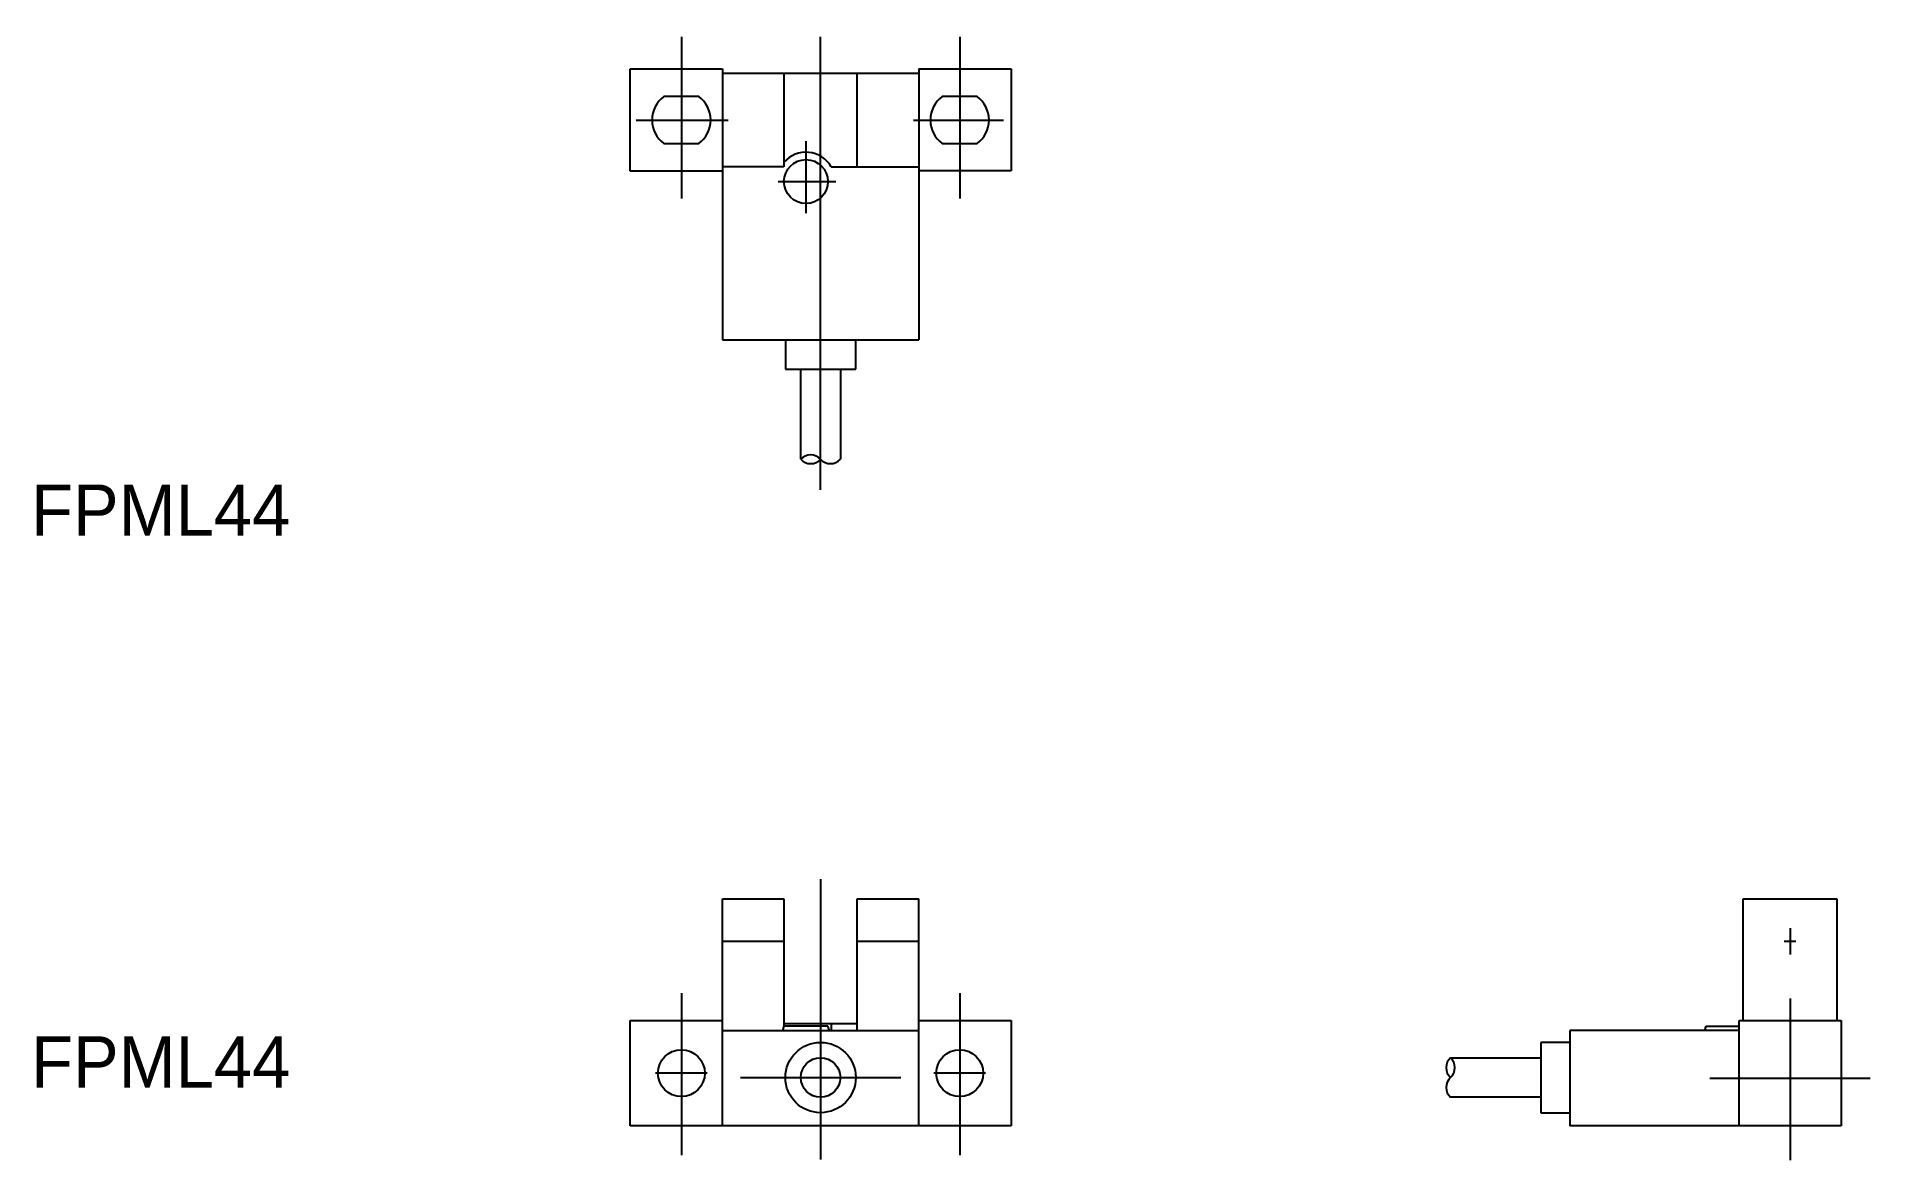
# Model space of a CAD drawing. Extents: x -62 to 63, y 23 to 99.
import ezdxf

# ---------------------------------------------------------------- set-up
doc = ezdxf.new("R2010")
doc.units = 0
doc.linetypes.add('CENTER', pattern=[50.8, 31.75, -6.35, 6.35, -6.35])
doc.layers.get('0').update_dxf_attribs({"linetype": 'CONTINUOUS'})
doc.layers.add('CENTER', color=1, linetype='CENTER')

msp = doc.modelspace()

# ---------------------------------------------------------------- linework, layer by layer
at = {"linetype": 'CONTINUOUS'}
for p, q in [((-21.36984, 97.137963), (-15.06984, 97.137963)), ((-21.36984, 90.137963), (-21.36984, 97.137963)), ((-15.06984, 97.137963), (-15.06984, 78.637963)), ((-15.06984, 96.837963), (-1.66984, 96.837963)), ((-10.86984, 96.837963), (-10.86984, 90.437963)), ((-5.86984, 90.437963), (-5.86984, 96.837963)), ((-1.66984, 97.135807), (4.63016, 97.135807)), ((-1.66984, 97.135807), (-1.66984, 78.637963)), ((4.63016, 97.135807), (4.63016, 90.162963)), ((-16.66984, 95.237963), (-19.06984, 95.237963)), ((2.33016, 95.237963), (-0.06984, 95.237963)), ((-19.06984, 92.037963), (-16.66984, 92.037963)), ((-0.06984, 92.037963), (2.33016, 92.037963)), ((-15.06984, 90.137963), (-21.36984, 90.137963)), ((-10.86984, 90.437963), (-15.06984, 90.437963)), ((-7.637789, 90.437963), (-1.66984, 90.437963)), ((4.63016, 90.162963), (-1.66984, 90.162963)), ((-15.06984, 78.637963), (-1.66984, 78.637963)), ((-10.76984, 78.637963), (-10.76984, 76.637963)), ((-5.96984, 76.637963), (-5.96984, 78.637963)), ((-10.76984, 76.637963), (-5.96984, 76.637963)), ((-9.71984, 70.485025), (-9.71984, 76.637963)), ((-7.01984, 76.637963), (-7.01984, 70.485025)), ((-15.06984, 40.485025), (-10.86984, 40.485025)), ((-15.06984, 24.985025), (-15.06984, 40.485025)), ((-10.86984, 40.485025), (-10.86984, 31.785025)), ((-5.86984, 40.485025), (-1.66984, 40.485025)), ((-5.86984, 31.485025), (-5.86984, 40.485025)), ((-1.66984, 24.985025), (-1.66984, 40.485025)), ((54.608098, 40.485025), (61.008098, 40.485025)), ((54.608098, 32.185025), (54.608098, 40.485025)), ((61.008098, 40.485025), (61.008098, 32.185025)), ((-15.06984, 37.585025), (-10.86984, 37.585025)), ((-5.86984, 37.585025), (-1.66984, 37.585025)), ((-21.36984, 24.985025), (-21.36984, 32.185025)), ((-21.36984, 32.185025), (-15.06984, 32.185025)), ((-15.06984, 31.485025), (-1.66984, 31.485025)), ((-10.86984, 31.785025), (-10.96984, 31.485025)), ((-10.86984, 31.985025), (-5.86984, 31.985025)), ((-7.86984, 31.785025), (-10.86984, 31.785025)), ((-7.76984, 31.485025), (-7.86984, 31.785025)), ((-7.637789, 31.985025), (-7.637789, 31.485025)), ((-1.66984, 32.185025), (4.63016, 32.185025)), ((4.63016, 32.185025), (4.63016, 24.985025)), ((42.783098, 31.485025), (42.783098, 24.985025)), ((54.333098, 31.485025), (42.783098, 31.485025)), ((51.983098, 31.485025), (52.083098, 31.785025)), ((52.083098, 31.785025), (54.333098, 31.785025)), ((54.333098, 24.985025), (54.333098, 32.185025)), ((54.333098, 32.185025), (61.283098, 32.185025)), ((61.283098, 32.185025), (61.283098, 24.985025)), ((42.783098, 30.685025), (40.783098, 30.685025)), ((40.783098, 30.685025), (40.783098, 25.885025)), ((34.63016, 29.635025), (40.783098, 29.635025)), ((40.783098, 26.935025), (34.63016, 26.935025)), ((40.783098, 25.885025), (42.783098, 25.885025)), ((4.63016, 24.985025), (-21.36984, 24.985025)), ((61.283098, 24.985025), (42.783098, 24.985025))]:
    msp.add_line(p, q, dxfattribs=at)
at = {"linetype": 'CENTER'}
for p, q in [((1.13016, 34.034479), (1.13016, 22.985025)), ((1.13016, 34.034479), (1.13016, 22.985025)), ((-17.86984, 30.345025), (-17.86984, 26.825025)), ((1.13016, 30.345025), (1.13016, 26.825025))]:
    msp.add_line(p, q, dxfattribs=at)
at = {"linetype": 'CONTINUOUS'}
for centre, radius in [((-9.36984, 89.437963), 1.5), ((-17.86984, 28.585025), 1.6), ((-8.36984, 28.285025), 2.4), ((1.13016, 28.585025), 1.6), ((-8.36984, 28.285025), 1.35)]:
    msp.add_circle(centre, radius, dxfattribs=at)
for centre, radius, start, end in [((-17.86984, 93.637963), 2, 126.869898, 233.130102), ((-17.86984, 93.637963), 2, 306.869898, 53.130102), ((1.13016, 93.637963), 2, 126.869898, 233.130102), ((1.13016, 93.637963), 2, 306.869898, 53.130102), ((-9.36984, 89.437963), 2, 30, 138.590378), ((-9.04484, 69.87565), 0.909375, 42.075022, 137.924978), ((-9.04484, 71.0944), 0.909375, 222.075022, 317.924978), ((-7.69484, 71.0944), 0.909375, 222.075022, 317.924978), ((35.239535, 28.960025), 0.909375, 132.075022, 227.924978), ((34.020785, 28.960025), 0.909375, 312.075022, 47.924978), ((35.239535, 27.610025), 0.909375, 132.075022, 227.924978)]:
    msp.add_arc(centre, radius, start, end, dxfattribs=at)
at = {"layer": 'CENTER', "linetype": 'CENTER'}
for p, q in [((-17.86984, 99.327417), (-17.86984, 88.277963)), ((-8.36984, 68.407215), (-8.36984, 99.327417)), ((1.13016, 99.327417), (1.13016, 88.277963)), ((-20.95818, 93.637963), (-14.669646, 93.637963)), ((-2.015889, 93.637963), (4.119265, 93.637963)), ((-9.36984, 92.191675), (-9.36984, 87.27753)), ((-11.257969, 89.437963), (-7.324468, 89.437963)), ((-8.36984, 41.829372), (-8.36984, 22.685025)), ((57.408098, 37.585025), (58.208098, 37.585025)), ((57.808098, 38.485025), (57.808098, 36.685025)), ((-17.86984, 34.034479), (-17.86984, 22.985025)), ((1.13016, 34.034479), (1.13016, 22.985025)), ((57.808098, 33.684479), (57.808098, 22.635025)), ((-16.10984, 28.585025), (-19.62984, 28.585025)), ((-13.84484, 28.285025), (-2.89484, 28.285025)), ((2.89016, 28.585025), (-0.62984, 28.585025)), ((52.333098, 28.235025), (63.283098, 28.235025))]:
    msp.add_line(p, q, dxfattribs=at)

# ---------------------------------------------------------------- texts
for p in [(-62.260144, 65.261084), (-62.260144, 27.600807)]:
    msp.add_text('FPML44', height=3.5).set_placement(p)

doc.saveas('drawing.dxf')
